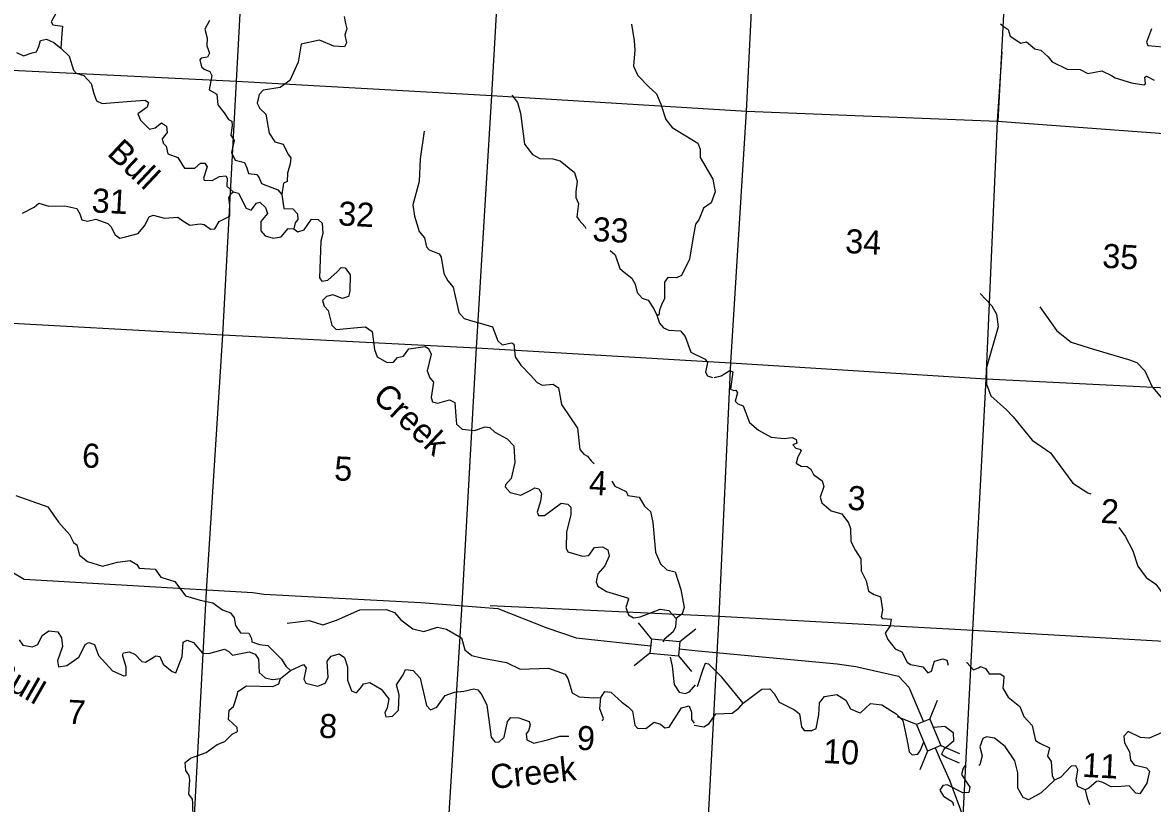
# Model space of a CAD drawing. Extents: x 207145 to 882112, y 15644499 to 16934720.
# Drawn here: x 789011 to 812450, y 16861760 to 16877971 of the extents above; entities that cross this region are included whole.
import ezdxf

# ---------------------------------------------------------------- set-up
doc = ezdxf.new("R2010")
doc.units = 0
for name, color, linetype in [('L13', 7, 'Continuous'), ('L14', 7, 'Continuous'), ('L18', 7, 'Continuous'), ('L3', 7, 'Continuous'), ('L4', 7, 'Continuous'), ('L45', 7, 'Continuous')]:
    doc.layers.add(name, color=color, linetype=linetype)

msp = doc.modelspace()

# ---------------------------------------------------------------- linework, layer by layer
at = {"layer": 'L13'}
msp.add_line((808169, 16854752), (808726, 16865358), dxfattribs=at)
for points in [[(802048, 16839330), (802279, 16844429), (802604, 16849742), (802893, 16855015), (803176, 16860314), (803460, 16865646), (803707, 16870905), (804028, 16876134), (804291, 16881384), (804619, 16886596), (804885, 16891896), (805115, 16897164), (805363, 16902431), (805704, 16907735), (805929, 16913053), (806142, 16916482)], [(809247, 16875924), (810081, 16891544), (810357, 16896894), (810665, 16902199), (810895, 16907455)], [(796807, 16839441), (797039, 16844741), (797339, 16850055), (797593, 16855288), (797798, 16860549), (798133, 16865895), (798425, 16871219), (798747, 16876457), (799041, 16881663), (799305, 16886937), (799596, 16892227), (799826, 16897478), (800061, 16901534)], [(791567, 16839743), (791716, 16845065), (791981, 16850348), (792244, 16855597), (792541, 16860853), (792825, 16866169), (793167, 16871490), (793448, 16876755), (793735, 16881995), (793998, 16887236), (794224, 16891127)], [(777599, 16877605), (782831, 16877310), (788213, 16877008), (793448, 16876755), (798747, 16876457), (804028, 16876134), (809239, 16875925)], [(808726, 16865358), (809004, 16870573), (809239, 16875925), (809330, 16877362)], [(809239, 16875925), (814558, 16875533), (819823, 16875220), (825081, 16874941), (830323, 16874679), (835638, 16874363), (840207, 16874178)], [(769374, 16872770), (772068, 16872610), (777338, 16872398), (782602, 16872076), (787926, 16871777), (793167, 16871490), (798425, 16871219), (803707, 16870905), (809004, 16870573)], [(809004, 16870573), (814263, 16870311), (819535, 16869972), (824744, 16869720), (830084, 16869395), (835181, 16869116)], [(798709, 16865868), (803460, 16865646), (808726, 16865358)], [(808726, 16865358), (814008, 16865052), (819257, 16864757), (824506, 16864470), (829802, 16864104), (834889, 16863939)]]:
    msp.add_lwpolyline(points, dxfattribs=at)
at = {"layer": 'L18'}
for p, q in [((802056, 16865180), (801789, 16865506)), ((802649, 16865120), (802976, 16865386)), ((802056, 16865180), (802026, 16864883)), ((802056, 16865180), (802649, 16865120)), ((802649, 16865120), (802620, 16864823)), ((802026, 16864883), (801699, 16864616)), ((802026, 16864883), (802620, 16864823)), ((802620, 16864823), (802886, 16864496)), ((807830, 16863511), (807991, 16863901)), ((807555, 16863396), (807165, 16863556)), ((807830, 16863511), (807555, 16863396)), ((807555, 16863396), (807785, 16862845)), ((807830, 16863511), (808060, 16862960)), ((808060, 16862960), (807785, 16862845)), ((808060, 16862960), (808450, 16862800)), ((807785, 16862845), (807625, 16862455))]:
    msp.add_line(p, q, dxfattribs=at)
at = {"layer": 'L3'}
msp.add_line((794361, 16864356), (794570, 16864520), dxfattribs=at)
for points in [[(788923, 16879664), (789029, 16879474), (789382, 16879346), (789437, 16879285), (789442, 16879234), (789342, 16879089), (789380, 16879012), (789584, 16878917), (789613, 16878848), (789575, 16878759), (789486, 16878663), (789459, 16878472), (789530, 16878393), (789687, 16878359), (789718, 16878316), (789700, 16878158), (789607, 16877988), (789637, 16877927), (789837, 16877900), (789828, 16877741), (789803, 16877442)], [(792886, 16878015), (792793, 16877836), (792841, 16877649), (792832, 16877491), (792890, 16877337), (792844, 16877256), (792717, 16877230), (792690, 16877198), (792724, 16877054), (792780, 16877001), (792894, 16876953), (792940, 16876875), (792882, 16876577), (793044, 16876484), (793065, 16876266), (793190, 16876100), (793282, 16875961), (793355, 16875924), (793359, 16875832), (793331, 16875633), (793400, 16875520), (793344, 16875272), (793419, 16875118), (793617, 16875065), (793661, 16874954), (793696, 16874835), (793871, 16874817), (793917, 16874747), (793969, 16874627), (794305, 16874500), (794391, 16874403)], [(795683, 16878094), (795708, 16877950), (795736, 16877840), (795695, 16877717), (795728, 16877548), (795690, 16877466), (795465, 16877479), (795171, 16877604), (794790, 16877525), (794728, 16877152), (794556, 16876768), (794355, 16876621), (794001, 16876565), (793921, 16876478), (793878, 16876296), (793930, 16876185), (794057, 16876069), (794127, 16875672), (794243, 16875498), (794416, 16875447), (794521, 16875232), (794576, 16875162), (794560, 16875038), (794508, 16874848), (794498, 16874673), (794421, 16874636), (794391, 16874403)], [(801644, 16877939), (801700, 16877593), (801714, 16877408), (801687, 16877067), (801776, 16876870), (802006, 16876640), (802165, 16876489), (802253, 16876275), (802353, 16875960), (802486, 16875794), (803020, 16875471)], [(809297, 16877948), (809351, 16877897), (809456, 16877824), (809499, 16877688), (809717, 16877543), (809835, 16877570), (810012, 16877426), (810135, 16877395), (810287, 16877261), (810373, 16877156), (810683, 16877006), (810950, 16877000), (811113, 16876916), (811400, 16876967), (811603, 16876873), (811676, 16876827), (812013, 16876717), (812270, 16876678), (812305, 16876701), (812295, 16876835), (812330, 16876858), (812484, 16876775)], [(812432, 16877843), (812326, 16877561), (812356, 16877492), (812672, 16877467), (812780, 16877453), (812810, 16877384), (812755, 16877145), (812818, 16877066), (812984, 16877057), (813016, 16877030), (812995, 16876789)], [(788886, 16877350), (789033, 16877284), (789212, 16877341), (789297, 16877361), (789345, 16877475), (789385, 16877599), (789504, 16877626), (789659, 16877558), (789803, 16877442)], [(789803, 16877442), (789977, 16877273), (790070, 16876984), (790125, 16876922), (790281, 16876872), (790431, 16876705), (790486, 16876501), (790545, 16876347), (790659, 16876291), (791263, 16876341), (791557, 16876358), (791621, 16876313), (791599, 16876213), (791399, 16876074), (791459, 16875945), (791641, 16875760), (791759, 16875787), (791890, 16875888), (791995, 16875824), (792013, 16875689), (791906, 16875561), (791926, 16875468), (791989, 16875406), (792022, 16875245), (792235, 16875167), (792327, 16875011), (792373, 16874950), (792582, 16874947), (792705, 16875049), (792789, 16875052), (792843, 16874974), (792763, 16874744), (792778, 16874702), (792944, 16874693), (793099, 16874776), (793225, 16874786), (793256, 16874742), (793247, 16874575), (793383, 16874459)], [(799162, 16876463), (799279, 16876314), (799342, 16876093), (799423, 16875445), (799587, 16875235), (799742, 16875152), (800009, 16875145), (800165, 16875103), (800461, 16874861), (800518, 16874674), (800489, 16874466), (800491, 16874341), (800542, 16874213), (800510, 16873938), (800557, 16873869), (800675, 16873737), (800698, 16873699)], [(797340, 16875719), (797258, 16875139), (797240, 16874672), (797105, 16874186), (797142, 16873950), (797241, 16873635), (797351, 16873503), (797391, 16873317), (797446, 16873256), (797650, 16873169), (797697, 16873100), (797753, 16872762), (797836, 16872607), (797946, 16872475), (798059, 16871951), (798169, 16871828), (798301, 16871787), (798507, 16871734), (798762, 16871653), (798871, 16871362), (798958, 16871282), (799161, 16871321), (799202, 16871294), (799229, 16871033), (799345, 16870860), (799550, 16870648), (799684, 16870498), (799790, 16870442), (800017, 16870463), (800130, 16870390), (800194, 16870043), (800526, 16869548), (800569, 16869111), (800655, 16869014), (800728, 16868969), (800806, 16868872), (800870, 16868810), (800871, 16868807)], [(803020, 16875471), (803071, 16875343), (803070, 16875168), (803329, 16874718), (803382, 16874456), (803294, 16874227), (803137, 16874119), (803040, 16873873), (802968, 16873785), (802918, 16873479), (802844, 16873057), (802683, 16872723), (802580, 16872670), (802397, 16872680), (802325, 16872584), (802331, 16872241), (802265, 16872111), (802226, 16872004), (802211, 16871896), (802170, 16871898)], [(789011, 16874016), (789252, 16874136), (789348, 16874223), (789554, 16874162), (789889, 16874168), (790136, 16874113), (790197, 16874000), (790240, 16873873), (790356, 16873850), (790534, 16873890), (790780, 16873801), (790843, 16873739), (790934, 16873567), (791030, 16873494), (791149, 16873521), (791412, 16873590), (791538, 16873751), (791640, 16873937), (791717, 16873975), (791956, 16873911), (792233, 16873929), (792338, 16873857), (792483, 16873765), (792694, 16873795), (792777, 16873782), (792913, 16873683), (792997, 16873686), (793089, 16873840), (793313, 16873953), (793309, 16874179), (793292, 16874330), (793322, 16874412), (793383, 16874459)], [(793383, 16874459), (793490, 16874428), (793648, 16874118), (793755, 16874079), (793863, 16874224), (793931, 16874245), (794050, 16874130), (794094, 16874010), (793951, 16873842), (793957, 16873650), (794043, 16873545), (794207, 16873494), (794376, 16873526), (794519, 16873694), (794636, 16873687)], [(794391, 16874403), (794433, 16874108), (794617, 16874106), (794712, 16874001), (794722, 16873883), (794668, 16873811), (794636, 16873687)], [(794636, 16873687), (794724, 16873624), (794852, 16873667), (795007, 16873893), (795140, 16873885), (795228, 16873805), (795241, 16873595), (795198, 16873430), (795173, 16872671), (795219, 16872602), (795346, 16872620), (795539, 16872793), (795620, 16872889), (795703, 16872876), (795804, 16872736), (795801, 16872394), (795770, 16872287), (795651, 16872243), (795446, 16872322), (795319, 16872287), (795231, 16872200), (795266, 16872081), (795353, 16871992), (795428, 16871687), (795515, 16871599), (795960, 16871641), (796128, 16871657), (796265, 16871557), (796311, 16871187), (796370, 16871033), (796572, 16870913), (796706, 16870922), (796787, 16871018), (796914, 16871045), (797023, 16871197), (797360, 16871246), (797433, 16871208), (797485, 16871088), (797407, 16870741), (797457, 16870596), (797536, 16870508), (797485, 16870185), (797513, 16870100), (797629, 16870069), (797867, 16870139), (797981, 16870082), (797998, 16869797), (798015, 16869637), (798134, 16869531), (798383, 16869500), (798605, 16869580), (798704, 16869566), (798808, 16869468), (799067, 16869328), (799202, 16869187), (799224, 16868835), (799147, 16868505), (799031, 16868377), (799021, 16868336), (799123, 16868213), (799345, 16868159), (799543, 16868257), (799638, 16868310), (799720, 16868289), (799774, 16868194), (799757, 16868036), (799685, 16867806), (799715, 16867737), (799840, 16867739), (800181, 16867996), (800321, 16867971), (800385, 16867909), (800384, 16867750), (800298, 16867396), (800288, 16867062), (800325, 16866985), (800630, 16866892), (800756, 16866910), (800874, 16867071), (801042, 16867087), (801155, 16867022), (801181, 16866895), (801087, 16866691), (800943, 16866524), (800909, 16866359), (800946, 16866273), (801124, 16866163), (801560, 16866030), (801583, 16866003), (801524, 16865831), (801582, 16865677), (801687, 16865613), (801822, 16865631), (802240, 16865791), (802415, 16865765), (802572, 16865597)], [(801200, 16873240), (801303, 16873150), (801404, 16872869), (801492, 16872789), (801652, 16872663), (801720, 16872542), (801761, 16872364), (801863, 16872250), (801986, 16872210), (802110, 16872027), (802170, 16871898)], [(808877, 16872346), (809122, 16872091), (809213, 16871919), (809249, 16871658), (809011, 16870809), (809009, 16870467), (809096, 16870220), (809424, 16869934), (809558, 16869785), (809958, 16869304), (810337, 16869041), (810796, 16868406), (811111, 16868205), (811172, 16868185)], [(810116, 16872071), (810465, 16871575), (810762, 16871334), (811230, 16871191), (811954, 16870977), (812127, 16870917), (812293, 16870741), (812442, 16870407), (812686, 16870126)], [(802170, 16871898), (802227, 16871728), (802305, 16871632), (802420, 16871584), (802661, 16871570), (802755, 16871456), (802871, 16871132), (803172, 16870982), (803218, 16870912), (803182, 16870714), (803220, 16870636), (803327, 16870605)], [(803357, 16870604), (803501, 16870638), (803683, 16870745), (803748, 16870717), (803695, 16870360), (803769, 16870331), (803811, 16870337), (803842, 16870285), (803791, 16870113), (803846, 16870059), (803961, 16870012), (804093, 16869670), (804276, 16869510), (804544, 16869361), (804811, 16869339), (804979, 16869355), (805060, 16869317), (805073, 16869241), (804987, 16869204), (805050, 16869134), (805133, 16869112), (805164, 16869077), (805091, 16868956), (805059, 16868824), (805164, 16868760), (805289, 16868753), (805361, 16868699), (805422, 16868587), (805599, 16868460), (805635, 16868341), (805556, 16868120), (805591, 16868001), (805783, 16867832), (806005, 16867770), (806146, 16867586), (806189, 16867467), (806192, 16867199), (806290, 16867010), (806398, 16866837), (806409, 16866586), (806515, 16866379), (806562, 16866168), (806676, 16866095), (806807, 16866046), (806851, 16865776), (806826, 16865635), (806850, 16865601), (807032, 16865583), (807009, 16865450), (806908, 16865297), (806960, 16865160), (807116, 16864968), (807255, 16864910), (807361, 16864695), (807433, 16864641), (807690, 16864594), (807792, 16864472), (807869, 16864509), (807930, 16864715), (808100, 16864764), (808182, 16864735), (808215, 16864630)], [(801235, 16868450), (801295, 16868344), (801532, 16868239), (801569, 16868153), (801801, 16868115), (801916, 16867933), (802035, 16867818), (802089, 16867589), (802139, 16866976), (802243, 16866736), (802378, 16866612), (802551, 16866568), (802665, 16866203), (802736, 16865831), (802695, 16865699), (802572, 16865597)], [(788870, 16868155), (789534, 16867917), (789758, 16867596), (789987, 16867341), (790069, 16867177), (790134, 16867132), (790189, 16866911), (790357, 16866785), (790669, 16866684), (790983, 16866767), (791244, 16866803), (791382, 16866720), (791428, 16866642), (791761, 16866623), (791877, 16866458), (792173, 16866367), (792391, 16866070), (792695, 16865978), (792959, 16865922), (793160, 16865777), (793324, 16865717), (793402, 16865613), (793427, 16865453), (793535, 16865304), (793702, 16865295), (793763, 16865183), (793767, 16865116), (793923, 16865057), (794098, 16865039), (794383, 16864756), (794475, 16864609), (794570, 16864520)], [(811754, 16867487), (811882, 16867311), (812041, 16867001), (812150, 16866686), (812321, 16866451), (812522, 16866315), (812701, 16866063), (812844, 16865763), (813268, 16865263), (813425, 16865079), (813757, 16864877), (813981, 16864531), (814162, 16864312), (814267, 16864089), (814377, 16863975), (814498, 16863893), (814533, 16863765), (814576, 16863621), (814724, 16863421), (814733, 16863287), (814555, 16863238), (814511, 16863048), (814459, 16863000), (814235, 16863038)], [(794500, 16865502), (794954, 16865560), (795242, 16865469), (795523, 16865562), (796011, 16865777), (796555, 16865789), (796727, 16865721), (796861, 16865571), (797110, 16865382), (797332, 16865328), (797622, 16865421), (797803, 16865377), (798120, 16865201), (798189, 16864946), (798333, 16864829), (798556, 16864775), (799053, 16864689), (799337, 16864548), (799924, 16864566), (800268, 16864446), (800321, 16864351), (800414, 16864053), (800559, 16863970), (800859, 16863953), (801010, 16863962)], [(802572, 16865597), (802554, 16865423), (802507, 16865325), (802322, 16865160), (802303, 16865109)], [(788938, 16865158), (789015, 16865045), (789214, 16865009), (789325, 16865061), (789419, 16865248), (789558, 16865341), (789741, 16865323), (789818, 16865201), (789841, 16865016), (789733, 16864721), (789759, 16864594), (789928, 16864627), (790180, 16864797), (790255, 16864943), (790311, 16865057), (790389, 16865103), (790504, 16865063), (790583, 16864833), (790875, 16864516), (791112, 16864411), (791162, 16864416), (791163, 16864592), (791086, 16864847), (791105, 16864887), (791231, 16864906), (791345, 16864849), (791488, 16864707), (791562, 16864695), (791778, 16864825), (791861, 16864812), (791927, 16864650), (792111, 16864497), (792193, 16864468), (792321, 16864812), (792346, 16865111), (792423, 16865149), (792554, 16865100), (792743, 16864880), (792876, 16864873), (793199, 16864964), (793288, 16864917), (793367, 16864837), (793714, 16864910), (793837, 16864861), (793906, 16864757), (793916, 16864481), (794044, 16864365), (794200, 16864331), (794361, 16864356)], [(794570, 16864520), (794837, 16864647), (794891, 16864577), (794845, 16864337), (794890, 16864259), (795138, 16864196), (795291, 16864254), (795348, 16864376), (795333, 16864711), (795415, 16864816), (795576, 16864865), (795689, 16864792), (795753, 16864596), (795755, 16864320), (795835, 16864098), (795941, 16864059), (796040, 16864179), (796085, 16864243), (796212, 16864270), (796447, 16864131), (796611, 16863930), (796576, 16863748), (796528, 16863642), (796549, 16863557), (796683, 16863575), (796807, 16863693), (796825, 16864018), (796769, 16864222), (796906, 16864432), (796954, 16864538), (797112, 16864521), (797262, 16864362), (797389, 16863795), (797476, 16863706), (797605, 16863758), (797777, 16863999), (797973, 16864072), (798167, 16864094), (798370, 16864142), (798453, 16864120), (798539, 16864015), (798644, 16863800), (798732, 16863135), (798811, 16863039), (798894, 16863034), (799000, 16863137), (799068, 16863459), (799140, 16863547), (799306, 16863538), (799519, 16863459), (799541, 16863391), (799509, 16863268), (799455, 16863204), (799473, 16863077), (799620, 16863011), (799900, 16863079), (800155, 16863157), (800340, 16863154)], [(802443, 16864794), (802484, 16864607), (802530, 16864229), (802630, 16864073), (802754, 16864041), (802848, 16864077), (802973, 16864221)], [(803963, 16863842), (803515, 16864384), (803245, 16864650), (803171, 16864662), (803122, 16864539), (803003, 16864178)], [(808596, 16864687), (808598, 16864687), (808740, 16864537), (808859, 16864581), (808886, 16864605), (808984, 16864558), (809062, 16864453), (809295, 16864449), (809368, 16864403), (809361, 16864278), (809346, 16864154), (809461, 16863964), (809702, 16863775), (809783, 16863562), (809956, 16863377), (810023, 16863064), (810112, 16863009), (810316, 16862914), (810273, 16862741), (810351, 16862628), (810368, 16862335), (810422, 16862240)], [(792551, 16861430), (792545, 16861764), (792533, 16861849), (792463, 16861953), (792480, 16862253), (792468, 16862337), (792398, 16862441), (792383, 16862609), (792497, 16862703), (792821, 16862819), (793047, 16862982), (793210, 16863048), (793360, 16863199), (793472, 16863251), (793460, 16863336), (793285, 16863504), (793296, 16863696), (793384, 16863775), (793473, 16864029), (793476, 16864087), (793658, 16864202), (794201, 16864189), (794329, 16864240), (794361, 16864356)], [(801010, 16863962), (801092, 16864083), (801217, 16864067), (801440, 16863863), (801576, 16863763), (801663, 16863675), (801714, 16863388), (801769, 16863326), (801944, 16863316), (802111, 16863449), (802242, 16863409), (802338, 16863328), (802422, 16863340), (802679, 16863744), (802840, 16863785), (802891, 16863657), (802891, 16863506), (802945, 16863428)], [(803963, 16863842), (804346, 16864131), (804514, 16864138), (804600, 16864042), (804708, 16863860), (805025, 16863701), (805129, 16863620), (805173, 16863350), (805228, 16863272), (805386, 16863272), (805473, 16863318), (805529, 16863599), (805543, 16863849), (805650, 16863977), (805903, 16864022), (806089, 16863903), (806188, 16863722), (806343, 16863655), (806393, 16863644), (806604, 16863833), (806836, 16863804), (807136, 16863621), (807270, 16863480), (807358, 16863091), (807402, 16862829), (807466, 16862767), (807584, 16862786), (807638, 16862866), (807705, 16863036)], [(801039, 16863478), (801061, 16863524), (800989, 16863721), (801010, 16863962)], [(802943, 16863387), (803142, 16863351), (803254, 16863420), (803391, 16863622), (803567, 16863629), (803734, 16863637), (803873, 16863738), (803963, 16863842)], [(807904, 16863335), (807915, 16863345), (808142, 16863366), (808318, 16863231), (808326, 16863055), (808124, 16862882), (808077, 16862784), (808182, 16862712), (808444, 16862601)], [(810422, 16862240), (810140, 16861979), (809882, 16861834), (809767, 16861882), (809661, 16862080), (809661, 16862398), (809599, 16862644), (809398, 16862939), (809173, 16863118), (809008, 16863144), (808930, 16863106), (808871, 16862934), (808919, 16862747), (808867, 16862558), (808847, 16862546)], [(812700, 16863254), (812383, 16863112), (812200, 16863130), (811948, 16863253), (811859, 16863157), (811868, 16863015), (811975, 16862833), (811999, 16862656), (812069, 16862561), (812325, 16862497), (812388, 16862427), (812333, 16862179), (812187, 16861961), (812105, 16861974), (811970, 16862123), (811803, 16862115), (811593, 16862102), (811423, 16862194), (811332, 16862224), (811290, 16862218), (811132, 16862076), (811055, 16862039)], [(808566, 16862549), (808521, 16862493), (808489, 16862361), (808659, 16862101), (808644, 16861985), (808519, 16861983), (808193, 16862143), (808100, 16862131), (808037, 16862034), (808114, 16861913), (808300, 16861794), (808321, 16861718)], [(811055, 16862039), (810900, 16862114), (810865, 16862241), (810902, 16862456), (810864, 16862542), (810764, 16862531), (810551, 16862308), (810422, 16862240)], [(811055, 16862039), (811096, 16861869), (811147, 16861741)]]:
    msp.add_lwpolyline(points, dxfattribs=at)
at = {"layer": 'L45'}
for points in [[(788040, 16875678), (787824, 16872211), (787834, 16871784), (787597, 16867667), (787753, 16867315), (788013, 16867025), (789041, 16866416), (793791, 16866136), (794015, 16866107), (797274, 16865935), (798872, 16865804), (799887, 16865405), (800494, 16865196), (802041, 16865034)], [(802634, 16864971), (803029, 16864930), (805913, 16864658), (806294, 16864604), (807181, 16864403), (807398, 16864177), (807643, 16863589), (807701, 16863457)], [(807943, 16862911), (808049, 16862673), (808247, 16862231)], [(808242, 16862241), (808538, 16861443)]]:
    msp.add_lwpolyline(points, dxfattribs=at)

# ---------------------------------------------------------------- texts
at = {"layer": 'L14'}
for s, p in [('31', (790436, 16874033)), ('32', (795550, 16873763)), ('33', (800826, 16873436)), ('34', (806069, 16873189)), ('35', (811401, 16872883)), ('6', (790235, 16868740)), ('5', (795467, 16868470)), ('4', (800751, 16868173)), ('3', (806115, 16867858)), ('2', (811369, 16867586)), ('7', (789933, 16863416)), ('8', (795153, 16863126)), ('9', (800501, 16862876)), ('10', (805609, 16862601)), ('11', (810984, 16862313))]:
    msp.add_text(s, height=500, rotation=356.9671, dxfattribs=at).set_placement(p)
at = {"layer": 'L4'}
for s, rotation, p in [('Bull', 316.726, (790745, 16875233)), ('Creek', 316.726, (796249, 16870169)), ('Bull', 330.2467, (788317, 16864351)), ('Creek', 6.1177, (798741, 16862057))]:
    msp.add_text(s, height=500, rotation=rotation, dxfattribs=at).set_placement(p)

doc.saveas('drawing.dxf')
